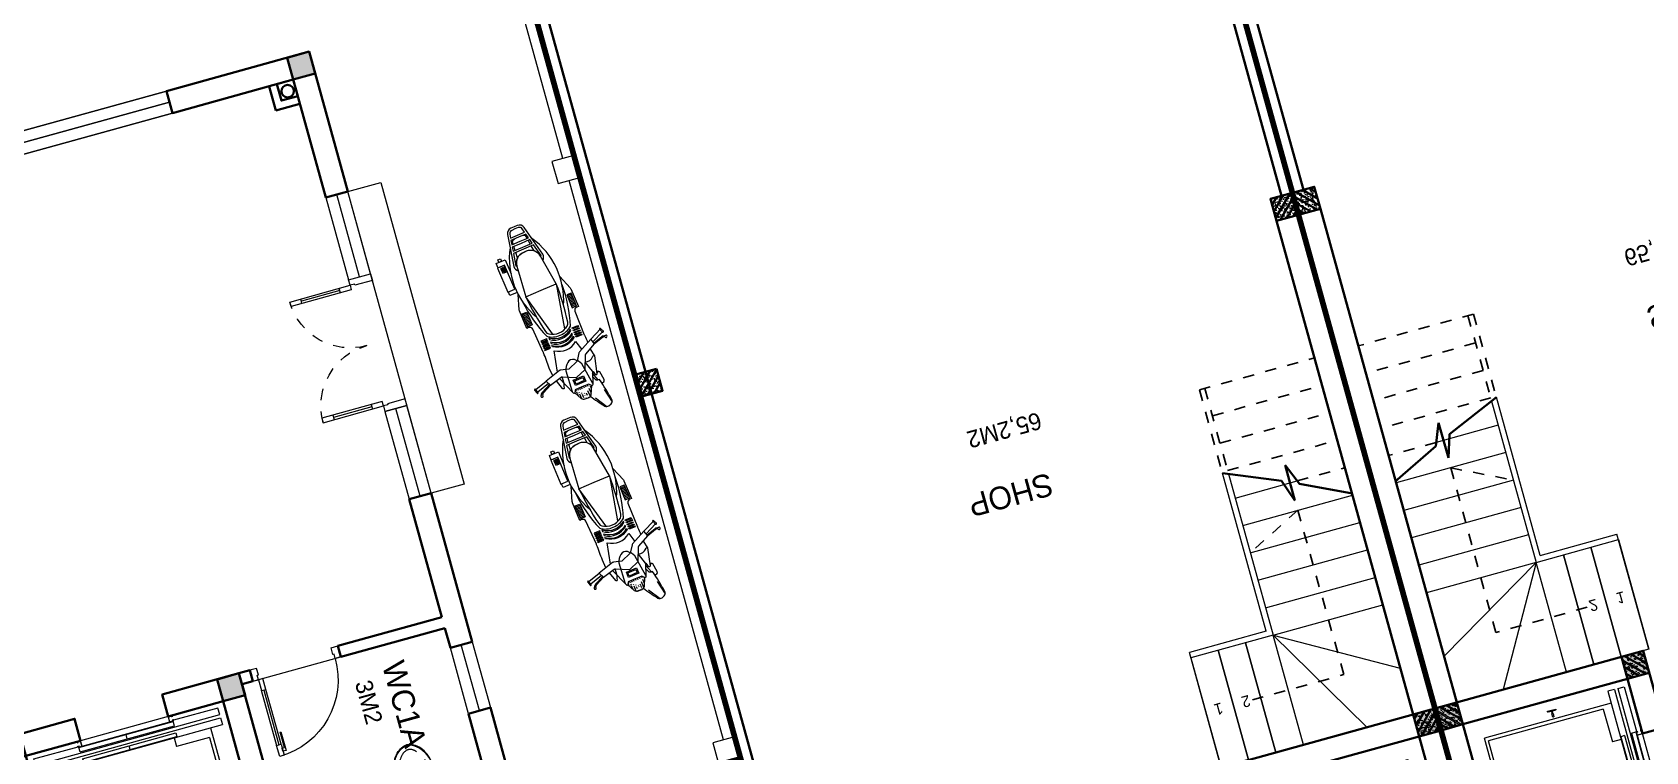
# Model space of a CAD drawing. Header units: metres. Extents: x 568336 to 569219, y 2065964 to 2066430.
# Drawn here: x 568443.81 to 568457.99, y 2066379.1 to 2066385.42 of the extents above; entities that cross this region are included whole.
import ezdxf

# ---------------------------------------------------------------- set-up
doc = ezdxf.new("R2010")
doc.units = ezdxf.units.M
for name, pattern in [('$AUDIT_BAD_LTYPE2', [0]), ('DASHDOT2', [0.5, 0.25, -0.125, 0, -0.125]), ('HIDDEN', [0.375, 0.25, -0.125]), ('xref-thap C (mb tang 32-2)$0$HIDDEN', [0.375, 0.25, -0.125])]:
    doc.linetypes.add(name, pattern=pattern)
doc.layers.get('0').update_dxf_attribs({"linetype": 'CONTINUOUS'})
for name, color, linetype, lineweight in [('-CONCRETE', 1, 'CONTINUOUS', 35), ('-DIM', 9, 'CONTINUOUS', 13), ('-DOOR', 137, 'CONTINUOUS', 9), ('-FURNITURE', 46, 'CONTINUOUS', 9), ('-HATCH', 8, 'CONTINUOUS', 5), ('-LINE1', 7, 'CONTINUOUS', 18), ('-LINE2', 252, 'CONTINUOUS', 9), ('-STEEL1', 1, 'CONTINUOUS', 35), ('-TEXT', 7, 'CONTINUOUS', 15), ('-WALL', 4, 'CONTINUOUS', 35), ('TEXT25', 2, 'CONTINUOUS', 13)]:
    doc.layers.add(name, color=color, linetype=linetype, lineweight=lineweight)
doc.layers.add('-RANH GIOI LO DAT', color=12, linetype='CONTINUOUS')
doc.layers.add('1-NETMANH', color=8, linetype='CONTINUOUS')
doc.styles.add('SVN_AVO_thuong', font='')
doc.styles.add('T1', font='', dxfattribs={"height": 200})
doc.styles.add('vnavanth', font='', dxfattribs={"width": 0.8})
doc.styles.get('SVN_AVO_thuong').set_extended_font_data('SVN-Avo')
doc.styles.get('T1').set_extended_font_data('VNgeometric Light')
doc.styles.get('vnavanth').set_extended_font_data('.VnAvantH')

# ---------------------------------------------------------------- blocks, each defined once
blk = doc.blocks.new('X-5M-DH-2-CORE$0$A$C75E80C28')
at = {"layer": '-LINE2', "linetype": 'Continuous', "ltscale": 2}
for p, q in [((-556.8000102631631, -112.4999999912397), (-560.0000102631166, -112.4999999912397)), ((-510.0000099998433, -21.5000000000291), (-510.0000099998579, -50.60000000000582)), ((-506.8000099998899, -21.5000000000291), (-510.0000099998433, -21.5000000000291)), ((-510.0000099998579, -108.5000000000291), (-510.0000099998433, -79.39999999999418)), ((-506.8000099998899, -21.5000000000291), (-506.8000099999044, -50.60000000000582)), ((-506.8000099999044, -108.5000000000291), (-506.8000099998899, -79.39999999999418)), ((-456.2000100000296, -56.79999999998836), (-500.6000099999364, -56.80000000001746)), ((-456.2000100000441, -60), (-500.600009999951, -60.0000000000291)), ((-456.2000100000296, -70), (-500.6000099999364, -70.0000000000291)), ((-456.2000100000296, -73.19999999995343), (-500.6000099999364, -73.19999999998254)), ((-453.2000100000441, -63), (-453.2000100000296, -67)), ((-450.0000099998579, -63), (-450.0000099998433, -67)), ((450.0000100000616, -63), (450.0000100000761, -67)), ((453.200010000015, -63), (453.2000100000296, -67)), ((456.2000100000296, -56.79999999998836), (500.6000100000529, -56.79999999998836)), ((456.200010000015, -60), (500.6000100000383, -60)), ((456.2000100000296, -70), (500.6000100000529, -70)), ((456.2000100000296, -73.19999999995343), (500.6000100000529, -73.19999999995343)), ((456.800009736864, -112.4999999912397), (460.0000097368174, -112.4999999912397)), ((506.8000100001227, -21.5), (510.0000100000761, -21.5)), ((506.8000100001227, -21.5), (506.8000100001082, -50.59999999997672)), ((506.8000100001227, -108.5), (506.8000100001227, -79.39999999996508)), ((510.0000100000761, -21.5), (510.0000100000616, -50.59999999997672)), ((510.0000100000761, -108.5), (510.0000100000761, -79.39999999996508)), ((-731.0000002632733, -148.9999999649008), (730.9999997367267, -148.9999999649299)), ((-731.0000002698944, -1304.999999934109), (-731.0000002632733, -148.9999999649008)), ((-700.0000002632733, -178.9999999649008), (699.9999997367267, -178.9999999649299)), ((-700.0000002699089, -1224.999999934109), (-700.0000002632733, -178.9999999649008)), ((699.9999997300911, -1224.999999934109), (699.9999997367267, -178.9999999649299)), ((730.9999997301056, -1304.999999934109), (730.9999997367267, -148.9999999649299)), ((-700.0000002699089, -1224.999999934109), (-400.0000002699089, -1224.999999934138)), ((-400.0000002698944, -1304.999999934138), (-400.0000002699089, -1224.999999934138)), ((699.9999997300911, -1224.999999934109), (399.9999997300911, -1224.999999934109)), ((399.9999997301056, -1304.999999934109), (399.9999997300911, -1224.999999934109)), ((839.9999997301056, -1304.999999934109), (-840.0000002698944, -1304.999999934109)), ((-840.0000002698944, -1364.999999934109), (-840.0000002698944, -1304.999999934109)), ((839.9999997301056, -1364.999999934109), (-840.0000002698944, -1364.999999934109)), ((839.9999997301056, -1394.999999934109), (-840.0000002698944, -1394.999999934109)), ((-840.0000002698944, -1394.999999934109), (-840.0000002698944, -1454.999999934109)), ((429.9999997300911, -1405.999999934138), (-430.0000002699089, -1405.999999934109)), ((-430.0000002699089, -1405.999999934109), (-430.0000002698944, -1445.999999934109)), ((424.9999997301056, -1308.999999934109), (-425.0000002698944, -1308.999999934109)), ((-425.0000002699089, -1342.999999934109), (-425.0000002698944, -1308.999999934109)), ((424.9999997300911, -1342.999999934109), (-425.0000002699089, -1342.999999934109)), ((-2.6989437174052e-07, -1308.999999934109), (-2.699089236557484e-07, -1342.999999934109)), ((-2.699089236557484e-07, -1405.999999934109), (-2.6989437174052e-07, -1445.999999934109)), ((424.9999997300911, -1342.999999934109), (424.9999997301056, -1308.999999934109)), ((429.9999997300911, -1405.999999934138), (429.9999997301056, -1445.999999934138)), ((839.9999997301056, -1364.999999934109), (839.9999997301056, -1304.999999934109)), ((839.9999997301056, -1394.999999934109), (839.9999997301056, -1454.999999934109)), ((-840.0000002698944, -1454.999999934109), (-435.0000002698944, -1454.999999934109)), ((-435.0000002698944, -1449.999999934109), (-435.0000002699089, -1459.999999934109)), ((-435.0000002698944, -1449.999999934109), (-400.0000002698944, -1449.999999934138)), ((-435.0000002699089, -1459.999999934109), (-425.0000002699089, -1459.999999934109)), ((-435.0000002698653, -1489.999999934109), (-435.0000002698653, -1499.999999934109)), ((-435.0000002698653, -1489.999999934109), (-425.0000002698653, -1489.999999934109)), ((-435.0000002698653, -1499.999999934109), (-400.0000002698653, -1499.999999934138)), ((-433.4000002698012, -1451.599999934086), (-433.4000002698012, -1458.399999934074)), ((-433.4000002698012, -1451.599999934086), (-401.6000002697547, -1451.599999934086)), ((-433.4000002698012, -1458.399999934074), (-425.0000002698944, -1458.399999934074)), ((-433.4000002697721, -1491.599999934086), (-433.4000002697721, -1498.399999934074)), ((-433.4000002697721, -1491.599999934086), (-425.0000002698653, -1491.599999934086)), ((-433.4000002697721, -1498.399999934074), (-401.6000002697256, -1498.399999934074)), ((429.9999997301056, -1445.999999934138), (-430.0000002698944, -1445.999999934109)), ((-425.0000002698944, -1458.399999934074), (-425.0000002699089, -1459.999999934109)), ((-425.0000002698653, -1489.999999934109), (-425.0000002698653, -1491.599999934086)), ((-401.6000002697547, -1451.599999934086), (-401.6000002697256, -1498.399999934074)), ((399.9999997301056, -1449.999999934109), (-400.0000002698944, -1449.999999934138)), ((-400.0000002698944, -1449.999999934138), (-400.0000002698653, -1499.999999934138)), ((399.9999997301056, -1449.999999934109), (399.9999997301347, -1499.999999934109)), ((434.9999997301056, -1449.999999934109), (399.9999997301056, -1449.999999934109)), ((434.9999997301347, -1499.999999934109), (399.9999997301347, -1499.999999934109)), ((401.5999997301988, -1451.599999934086), (401.5999997302279, -1498.399999934074)), ((433.3999997302453, -1451.599999934086), (401.5999997301988, -1451.599999934086)), ((433.3999997302744, -1498.399999934074), (401.5999997302279, -1498.399999934074)), ((433.3999997302453, -1458.399999934074), (424.9999997301056, -1458.399999934074)), ((424.9999997301056, -1458.399999934074), (424.9999997301056, -1459.999999934109)), ((434.9999997301056, -1459.999999934109), (424.9999997301056, -1459.999999934109)), ((424.9999997301347, -1489.999999934109), (424.9999997301347, -1491.599999934086)), ((434.9999997301347, -1489.999999934109), (424.9999997301347, -1489.999999934109)), ((433.3999997302744, -1491.599999934086), (424.9999997301347, -1491.599999934086)), ((433.3999997302453, -1451.599999934086), (433.3999997302453, -1458.399999934074)), ((433.3999997302744, -1491.599999934086), (433.3999997302744, -1498.399999934074)), ((434.9999997301056, -1449.999999934109), (434.9999997301056, -1459.999999934109)), ((839.9999997301056, -1454.999999934109), (434.9999997301056, -1454.999999934109)), ((434.9999997301347, -1489.999999934109), (434.9999997301347, -1499.999999934109))]:
    blk.add_line(p, q, dxfattribs=at)
for points in [[(-450.0000000000146, 0), (-450, -130), (450, -130), (449.9999999999854, 0)], [(-200, -29), (200.0000000001164, -29), (200.0000000001164, -101), (-200, -101)], [(-36.0000002632587, -583.9999999649008), (35.9999997367413, -583.9999999649008), (35.99999973675585, -983.9999999649008), (-36.00000026324415, -983.9999999649008)]]:
    blk.add_lwpolyline(points, close=True, dxfattribs=at)
for points in [[(-780.0000002632587, -788.9999999649008), (-751.0000002632587, -788.9999999649299, 0.414213562373095), (-750.0000002632733, -787.9999999649008), (-750.0000002632587, -783.9999999649008), (-750.0000002632587, -779.9999999649008, 0.414213562373095), (-751.0000002632733, -778.9999999649299), (-780.0000002632733, -778.9999999649881, -0.2569775838576673), (-784.1207396915852, -781.9399999648449), (-797.9000002631656, -781.939999964874, -0.414213562373095), (-800.9000002631656, -778.939999964874), (-804.0000002632587, -749.4999999649008, 0.414213562373095), (-807.0000002632587, -746.4999999649008), (-812.0000002632587, -746.4999999649008), (-812.0000002632587, -783.9999999649008), (-812.0000002632587, -821.4999999649008), (-807.0000002632587, -821.4999999649008, 0.414213562373095), (-804.0000002632587, -818.4999999649008), (-800.9000002631656, -789.0599999648693, -0.414213562373095), (-797.9000002631656, -786.0599999648693), (-784.1207396915852, -786.0599999648402, -0.2569775838576673), (-780.0000002632587, -788.9999999647553)], [(779.9999997367413, -788.9999999649299), (750.9999997367413, -788.9999999649008, -0.414213562373095), (749.9999997367267, -787.9999999649299), (749.9999997367413, -783.9999999649299), (749.9999997367413, -779.9999999649299, -0.414213562373095), (750.9999997367267, -778.9999999649008), (779.9999997368432, -778.9999999650172, 0.2569775838576673), (784.1207391653006, -781.939999964874), (797.899999736881, -781.9399999648449, 0.414213562373095), (800.899999736881, -778.9399999648449), (803.9999997367413, -749.4999999649008, -0.414213562373095), (806.9999997367413, -746.4999999649008), (811.9999997367413, -746.4999999649008), (811.9999997367413, -783.9999999649008), (811.9999997367413, -821.4999999649008), (806.9999997367413, -821.4999999649008, -0.414213562373095), (803.9999997367413, -818.4999999649008), (800.899999736881, -789.0599999648402, 0.414213562373095), (797.899999736881, -786.0599999648402), (784.1207391653006, -786.0599999648693, 0.2569775838576672), (779.9999997368577, -788.9999999647844)]]:
    blk.add_lwpolyline(points, format="xyb", dxfattribs=at)
for centre, radius, start, end in [((-500.600009999951, -50.60000000000582), 9.400000000001475, 180, 270), ((-500.6000099999364, -79.39999999999418), 9.399999999997844, 90, 180), ((-500.600009999951, -50.60000000000582), 6.200000000004374, 180, 270), ((-500.6000099999364, -79.39999999999418), 6.19999999999734, 90, 180), ((-456.2000100000441, -63), 6.19999999999713, 0, 90), ((-456.2000100000441, -63), 3.000000000000045, 0, 90), ((-456.2000100000296, -67), 6.20000000000076, 270, 0), ((-456.2000100000296, -67), 2.999999999999834, 270, 0), ((456.200010000015, -63), 6.19999999999713, 90, 180), ((456.2000100000296, -67), 6.20000000000076, 180, 270), ((456.200010000015, -63), 3.000000000000045, 90, 180), ((456.2000100000296, -67), 2.999999999999834, 180, 270), ((500.6000100000383, -50.59999999997672), 6.200000000004374, 270, 0), ((500.6000100000383, -50.59999999997672), 9.400000000001475, 270, 0), ((500.6000100000529, -79.39999999996508), 9.399999999997844, 0, 90), ((500.6000100000529, -79.39999999996508), 6.19999999999734, 0, 90)]:
    blk.add_arc(centre, radius, start, end, dxfattribs=at)
blk = doc.blocks.new('A$C5C575821')
at = {"layer": '-CONCRETE'}
h = blk.add_hatch(color=256, dxfattribs=at)
h.dxf.hatch_style = 1
h.paths.add_polyline_path([(-0.00237559899687767, 200.0000000000146), (-0.00237559899687767, 1.455191522836685e-11), (199.9976244010031, 1.455191522836685e-11), (199.9976244010031, 200.0000000000146)])
blk.add_lwpolyline([(-0.00237559899687767, 1.455191522836685e-11), (199.9976244010031, 1.455191522836685e-11), (199.9976244010031, 200.0000000000146), (-0.00237559899687767, 200.0000000000146)], close=True, dxfattribs=at)
blk = doc.blocks.new('A$C3F71457E')
at = {"layer": '-CONCRETE'}
blk.add_lwpolyline([(-8.760252967476845e-09, -100.0000002632005), (0, 400), (-1500, 400.0000000000582), (-1500.00000001755, -1399.999999999942), (-1.754960976541042e-08, -1400), (-7.895869202911854e-08, -900.0000002632005), (199.9999999912397, -900.0000002982852), (199.9999999824504, -1600), (-1700.00000001755, -1600), (-1700, 600), (200, 600), (199.9999999912397, -100.0000002982852), (6.140908226370811e-08, -100.0000002632005)], dxfattribs=at)
at = {"layer": '-LINE1'}
blk.add_line((-7.895869202911854e-08, -900.0000002632005), (-8.760252967476845e-09, -100.0000002632005), dxfattribs=at)
at = {"layer": '-WALL'}
for p in [(-1699.997624401003, 399.9999999999854), (0.00237559899687767, 399.9999999999854), (-1699.997624401081, -1599.999999999959), (0.002375601565972829, -1600.000000021305)]:
    blk.add_blockref('A$C5C575821', p, dxfattribs=at)
at = {"color": 2, "rotation": 90}
blk.add_blockref('X-5M-DH-2-CORE$0$A$C75E80C28', (-1500.00000000876, -499.9999999999418), dxfattribs=at)
blk = doc.blocks.new('A$C18091ED7')
for p, q in [((9.957147995010018e-09, -42.13376978135784), (0, -3.786117304116488e-07)), ((146.1412317672475, -26.59467297248193), (179.181621938591, -26.59467296488583)), ((146.1412317672475, -26.59467297248193), (146.1412317680188, -30.17859706786112)), ((146.1412317680188, -30.17859706786112), (165.7503655985456, -30.17859706340823)), ((153.0594147269658, -36.79204952501459), (146.1412317680188, -30.17859706786112)), ((152.3191092506386, -2.717133611440659e-07), (152.3191092568413, -26.59467297093943)), ((152.3191092506386, -2.717133611440659e-07), (179.1816219322718, -2.654269337654114e-07)), ((153.0594147269658, -36.79204952501459), (165.7503656001572, -36.79204952192958)), ((153.0594147275151, -39.73033438943094), (153.0594147269658, -36.79204952501459)), ((153.0594147275151, -39.73033438943094), (178.4413164740145, -39.73033438349376)), ((153.0594147275151, -39.73033438943094), (178.4413164740145, -39.73033438349376)), ((153.0594147275151, -39.73033438943094), (153.0594147281554, -42.13376974494895)), ((185.3594994290725, -30.17859705851879), (165.7503655985456, -30.17859706340823)), ((178.4413164733487, -36.79204951884458), (165.7503656001572, -36.79204952192958)), ((185.3594994290725, -30.17859705851879), (178.4413164733487, -36.79204951884458)), ((178.4413164733487, -36.79204951884458), (178.4413164740145, -39.73033438349376)), ((178.4413164740145, -39.73033438349376), (178.4413164746547, -42.1337697392446)), ((179.1816219322718, -2.654269337654114e-07), (179.181621938591, -26.59467296488583)), ((179.181621938591, -26.59467296488583), (185.3594994283012, -26.59467296337243)), ((185.3594994283012, -26.59467296337243), (185.3594994290725, -30.17859705851879)), ((-83.25994817525861, -267.3592828898691), (-83.259948167517, -299.9634285944048)), ((-83.25994817257379, -278.4883151478134), (-83.25994817046012, -287.6388527823146)), ((-62.88950393904452, -265.3807882612164), (-81.28145355204106, -265.3807882657275)), ((-60.91100931491019, -267.3592828844266), (-60.91100930728498, -299.9634285889624)), ((60.9110093945892, -267.3592828557594), (60.9110094022144, -299.9634285600623)), ((62.88950401780676, -265.3807882316178), (81.2814536308033, -265.3807882273395)), ((83.25994825493763, -267.3592828505498), (83.25994826256283, -299.9634285550856)), ((83.25994825750604, -278.488315108727), (83.2599482596197, -287.6388527429954)), ((165.3959958605519, -261.9873972070927), (165.3959958671003, -289.7349902229907)), ((167.8691141396885, -259.5142789271486), (228.0810223811895, -259.5142789128586)), ((230.5541406641933, -274.3229751045001), (230.5541406613593, -261.9873971916386)), ((-60.91100930959874, -290.0299398849311), (-83.25994816994717, -290.0299398901407)), ((60.91100939990065, -290.029939856031), (83.25994826024908, -290.0299398510542)), ((167.8691141472664, -292.2081085020036), (206.7175896017579, -292.2081084926904))]:
    blk.add_line(p, q)
for points in [[(230.0000000517721, -218.5046414944518, -0.1374073801801567), (225.4781190853137, -234.6482587013161), (221.7949787454636, -240.7070387715066, -0.2360805181595358), (198.2560902649639, -255.4947853636986, -0.0519608230665726), (-198.2560901437319, -255.4947854572965, -0.236080518165078), (-221.7949786317113, -240.7070388760185), (-225.4781189743626, -234.6482588077488, -0.1374073801809237), (-229.9999999484608, -218.5046416030382), (-229.9999999831671, -71.98694829508895, -0.1989123673786679), (-226.3782021181105, -63.2431547633314), (-208.8906150607545, -45.75556769772083, -0.1989123673792025), (-200.1468215308087, -42.13376982865157), (9.971699910238385e-09, -42.13376978135784), (200.1468215506357, -42.13376973403501, -0.1989123673792025), (208.8906150822841, -45.75556759897154), (226.3782021480001, -63.24315465634572, -0.1989123673791691), (230.0000000170658, -71.98694818626973)], [(144.14367173758, -618.9627606730501, -0.2124047892419209), (26.30999211127346, -734.491494372196, -0.0276853236339062), (-0.5628229983012716, -738.609219571983, -0.0222792448073508), (-26.30999181118386, -734.4914943844487, -0.2124047892421136), (-144.1436714920528, -618.9627607410075, -0.1427957259999892), (-167.2376623962118, -428.0139674870588, -0.0930051380368448), (-127.9331820271946, -309.1271633332653, -0.2564387014614383), (-111.240849547703, -299.9634286007786), (4.746470949612558e-08, -299.9634285748762), (111.2408496426324, -299.9634285482753, -0.2564387014619951), (127.933182126606, -309.1271632729331, -0.0930051380368741), (167.2376625517572, -428.0139674081001, -0.1427957260000456)]]:
    blk.add_lwpolyline(points, format="xyb", close=True)
at = {"linetype": 'xref-thap C (mb tang 32-2)$0$HIDDEN', "ltscale": 100}
blk.add_lwpolyline([(61.00044987679576, -669.0176259216969, -0.1990312026443698), (1.417429302819073e-07, -698.769823720475, -0.1990312026443799), (-61.00044960746891, -669.0176259504806, -0.2189240232571595), (-131.9321382956405, -478.313622940972, -0.1537914605682739), (-112.4681372026971, -403.989815428853, -0.2367011859554165), (5.876427167095244e-08, -347.5870280214876, -0.2367011859554843), (112.4681373467611, -403.9898153757968, -0.1537914605681893), (131.9321384748619, -478.313622878748, -0.2189240232571754)], format="xyb", close=True, dxfattribs=at)
blk.add_circle((165.7503656100234, -78.39166221523192), 13.90362011701458)
for centre, radius, start, end in [((-81.28145355158267, -267.3592828894034), 1.978494623656905, 90.00000001354867, 180.0000000133402), ((-62.88950393858613, -267.3592828848923), 1.978494623656905, 1.334021322268115e-08, 90.00000001354867), ((62.88950401826514, -267.3592828552937), 1.978494623656905, 90.00000001354867, 180.0000000133402), ((81.28145363126168, -267.3592828510155), 1.978494623656905, 1.334021322268115e-08, 90.00000001354867), ((167.8691141402633, -261.9873972065106), 2.473118279571131, 90.00000001354867, 180.0000000133402), ((168.3527972659103, -224.7572911087773), 80.08895368617857, 306.4658507565522, 320.3122930343796), ((228.0810223845983, -274.3229751050822), 2.473118279571131, 320.3122930343796, 1.334021322268115e-08), ((167.8691141466952, -289.7349902224087), 2.473118279571131, 180.0000000133402, 270.0000000135486), ((206.717589598069, -276.6690117186226), 15.53909677420133, 270.0000000135486, 306.4658507565522)]:
    blk.add_arc(centre, radius, start, end)
for points, knots in [([(-155.6468228230951, -259.4535552573798), (-156.6353001506941, -267.2522313103836), (-164.2940232875517, -328.394745314552), (-169.1545302536251, -385.0939582949213), (-183.68571763406, -527.7705276800843), (-135.602968026873, -679.1126648240606), (-50.29344375100118, -735.2493608418445), (-19.70048385594782, -741.0901266933652), (1.531116140540689e-07, -743.6724421556864)], [130.6139379315478, 130.6139379315478, 130.6139379315478, 130.6139379315478, 152.8521090939923, 311.1293507817257, 417.703951170228, 561.3833927516608, 697.6926317810714, 710.812262267882, 710.812262267882, 710.812262267882, 710.812262267882]), ([(155.6468228994709, -259.4535551877343), (156.6353002305841, -267.2522312389628), (164.2940233960289, -328.3947452375724), (169.1545303888706, -385.0939582149149), (183.6857178367027, -527.7705275934422), (135.6029683008201, -679.1126647599449), (50.29344405157826, -735.2493608178338), (19.70048415924612, -741.0901266841101), (1.530679583083838e-07, -743.6724421554536)], [130.613937934949, 130.613937934949, 130.613937934949, 130.613937934949, 152.8521090939923, 311.1293507817257, 417.703951170228, 561.3833927516608, 697.6926317810714, 710.812262267882, 710.812262267882, 710.812262267882, 710.812262267882])]:
    blk.add_open_spline(points, degree=3, knots=knots)
blk = doc.blocks.new('*U18')
at = {"linetype": '$AUDIT_BAD_LTYPE2'}
for p, q in [((70, 100), (69.99999999999999, 599.9999999999982)), ((89.99999999999999, 599.9999999999982), (90, 100))]:
    blk.add_line(p, q, dxfattribs=at)
for points in [[(49.99999999999999, 599.9999999999982), (89.99999999999999, 599.9999999999982), (89.99999999999999, 699.9999999999982), (49.99999999999999, 699.9999999999982), (49.99999999999999, 599.9999999999982)], [(49.99999999999999, 602.9059272893337), (50, 100)], [(50, 100), (90, 100), (90, 0), (50, 0), (50, 100)]]:
    blk.add_lwpolyline(points)
for points in [[(118.2698876160139, 494.5156181119073), (118.2698876160139, 664.1349438079906), (89.99999999999999, 664.1349438079906), (89.99999999999999, 635.8650561920058), (112.6159100928053, 635.8650561920058), (112.6159100928053, 494.5156181119073)], [(0, 0), (50, 0), (50, -40), (60, -40), (60, -100.0001724930698), (0, -100.0001724930698)], [(799.9999999999982, 7.105427357601134e-15), (749.9999999999982, 7.105427357601134e-15), (749.9999999999982, -40), (739.9999999999982, -40), (739.9999999999982, -100.0001724930698), (799.9999999999982, -100.0001724930698)]]:
    blk.add_lwpolyline(points, close=True)
at = {"linetype": '$AUDIT_BAD_LTYPE2', "ltscale": 0.3}
blk.add_arc((50, 0), 699.9999999999982, 0, 90, dxfattribs=at)
blk = doc.blocks.new('*U45')
for p, q in [((-1110.000000000007, 450.0000000000036), (-1150.000000000007, 450.0000000000036)), ((-1130.000000000007, 100), (-1130.000000000007, 450.0000000000036)), ((-89.99999999999997, 450.0000000000036), (-49.99999999999996, 450.0000000000036)), ((-70, 100), (-69.99999999999997, 450.0000000000036)), ((-1110.000000000007, 100), (-1150.000000000007, 100)), ((-90, 100), (-50, 100))]:
    blk.add_line(p, q)
for points in [[(-1150.000000000007, 0), (-1110.000000000007, 0), (-1110.000000000007, 550.0000000000036), (-1150.000000000007, 550.0000000000036)], [(-50, 0), (-90, 0), (-89.99999999999997, 550.0000000000036), (-49.99999999999996, 550.0000000000036)], [(-1200.000000000007, -200.0526511982753), (-1140.000000000007, -200.0526511982753), (-1140.000000000007, -40), (-1150.000000000007, -40), (-1150.000000000007, 0), (-1200.000000000007, 0)], [(0, -200.0526511982753), (-60, -200.0526511982753), (-60, -40), (-50, -40), (-50, 0), (0, 0)]]:
    blk.add_lwpolyline(points, close=True)
at = {"linetype": 'HIDDEN', "ltscale": 0.1}
for centre, radius, start, end in [((-1150.000000000894, -9.604186855958593e-10), 550.0000000010929, 7.0167092985349e-15, 89.99996073224847), ((-49.99999999985441, -2.328580127074637e-10), 550.0000000003703, 90.00003926775153, 180)]:
    blk.add_arc(centre, radius, start, end, dxfattribs=at)
blk = doc.blocks.new('A$C49AC32B8')
h = blk.add_hatch()
h.set_pattern_fill('ANSI31', color=256, scale=100, angle=404.9999999999999, style=0)
h.set_pattern_definition([(90, (1628.178583184657, -139081.3939594029), (-12.5, 1.419760918143566e-15), [])])
h.paths.add_polyline_path([(-545.4389741411724, -149.292006695312), (-545.4389741411724, -106.7108410141846), (-667.4265335844539, -106.7108410141846), (-667.4265335844539, -149.292006695312)])
h.paths.add_polyline_path([(-545.4389741411724, 276.2662267598025), (-545.4389741411724, 318.84739244093), (-667.4265335844539, 318.84739244093), (-667.4265335844539, 276.2662267598025)])
h = blk.add_hatch()
h.set_pattern_fill('ANSI31', color=256, scale=150, angle=315, style=0)
h.set_pattern_definition([(2.19715477805175e-15, (1485.970044401409, -142180.9177466815), (1.685552167365288e-15, 18.75), [])])
edge = h.paths.add_edge_path()
edge.add_arc((142.4224115581892, 0.6785372878184717), 10, 291.0633923268034, 432.0495413373955)
edge.add_arc((142.4224115582474, 168.8768484580614), 10, 287.9504586626045, 428.9366076731966)
edge.add_arc((203.6383034269384, 62.78106710705833), 30.00000000000001, 298.7341714601648, 336.6847551905135)
edge.add_arc((203.6383034269384, 106.7743186388507), 30.00000000000001, 383.3152448094864, 421.2658285398352)
edge.add_line((152.140649993642, 3.03562059394244), (218.0606998045405, 36.47527909896962))
edge.add_line((152.1406499937002, 166.5197651519375), (218.0606998045405, 133.0801066469685))
edge.add_line((145.5043569476984, 10.19177083989416), (128.8174500554742, 17.6987576528154))
edge.add_line((128.8174500554742, 17.6987576528154), (128.8174500554742, 82.08632680154915))
edge.add_line((128.8174500554742, 146.4738959502829), (128.8174500554742, 82.08632680154915))
edge.add_line((145.5043569477566, 159.3636149059857), (128.8174500554742, 146.4738959502829))
edge.add_arc((152.5525625419978, 84.79817839308453), 85.62828520288406, 336.6847551905135, 359.9862926856208)
edge.add_arc((152.5525625419978, 84.75720735282448), 85.62828520288406, 360.0137073143792, 383.3152448094864)
for points in [[(-244.159068062756, 438.0154885223419, 0.9999999999999999), (-248.2430734565423, 447.1435167838754), (-248.2430734565423, 447.1435167838172), (-280.1911723719968, 432.8494979058269), (-280.191172372055, 432.8494979057687, 0.9999999999999999), (-276.1071669782104, 423.7214696442352)], [(-9.5493933444086, -301.3492301631959), (-41.6831618892902, -188.5098808552029), (6.508197082061088, -167.3083462980467), (6.50819708200288, -167.3083462980467), (-21.32710195719847, -52.13001471579264), (-21.32710195714026, -52.13001471590906, -0.2138118228335009), (-21.1106249995355, -43.95429530206093), (-21.1106249994773, -43.95429530194451), (32.24943819522741, 67.1463459651095), (32.24943819522741, 67.14634596525502, 0.2018820073483003), (32.63213920601993, 74.89595198751704), (32.63213920601993, 74.89595198757524), (0.3335099903924856, 163.635706436773), (0.3335099904506933, 163.6357064366857, 0.2018820073578288), (-4.941006723529426, 169.3262535986833), (-4.941006723471219, 169.3262535986541), (-117.2313022529415, 220.1350949946027), (-117.2313022528833, 220.1350949945445, -0.2138118228338068), (-122.6523843629111, 226.2589107138156), (-122.6523843629693, 226.2589107138447), (-175.3645126568445, 332.3828169244916), (-175.3645126568445, 332.3828169244916), (-225.9093191228749, 317.6473262168984), (-277.909165306628, 433.8704992542444)], [(-184.9648569262645, 329.5839975469389), (-210.7405260885425, 417.99816950694), (-210.7405260886007, 417.998169507202, -0.1192456420777983), (-211.3935427420947, 432.0919050858174), (-211.3935427420365, 432.0919050861376), (-207.3890161612944, 452.7946925294927)], [(-199.4700898697774, 441.0775953799712, 2.50980799952919), (-207.4947705015366, 452.2479588310925)], [(-199.4700898698356, 441.0775953800003), (-201.1160760876664, 432.5680994097311), (-201.1160760876664, 432.5680994094109, 0.1192456420777983), (-200.4630594342307, 418.4743638307955), (-200.4630594341725, 418.4743638305335), (-175.3645126568445, 332.3828169245207)], [(-593.7887365464412, 213.8443021384992, 0.2596598202058564), (-1245.081638271717, 188.6918557643476, 0.2596598202058564)], [(-839.1161323166743, 283.8315398601808), (-712.0490552992269, 328.9422595075557), (-712.0490552989941, 328.942259507643, -0.0854912519851607), (-702.0123332152434, 330.6709983080909), (-535.1100028215733, 330.6709983080909), (-535.1100028215733, 315.4303194140484), (-535.1100028215733, 315.4303194140484, 0.3895943333915547), (-507.6503770142735, 285.5380712724109), (-507.6503770143318, 285.5380712724109), (-284.794791265711, 280.8480463859269), (-284.7947912656527, 280.8480463859269, 0.03866847091787411), (-280.1616323773342, 280.8133793471025), (-280.1616323779745, 280.813379346986, 0.005074925713458879), (-209.8619974894391, 282.9773453654016)], [(-225.9093191228749, 317.6473262168984), (-162.9714295322483, 181.6710258228813), (-162.9714295321901, 181.6710258228231, 0.2138118228338068), (-157.5503474221041, 175.5472101035521), (-157.5503474222205, 175.5472101035812), (-95.35288718822994, 131.7055302272311), (-61.19221527737682, 37.84985551873615), (-80.65734545330633, -35.71457651995661), (-80.65734545336454, -35.71457652010213, 0.2138118228335009), (-80.8738224109693, -43.89029593395026), (-80.8738224110275, -43.89029593380474), (-41.6831618892902, -188.5098808552029)], [(-149.0084485098778, 279.3208638191682), (-78.08440959695145, 290.7099822685814), (73.50306051949156, 248.6645865442515, -1.090750680407592), (73.50306051949156, 233.6645865442515, 0.1743998105966915), (37.90123791768565, 219.8475148995749), (146.0164180370339, 178.2086820094373), (146.0164180370339, 178.2086820094373, -0.7066395085949505), (145.5043569477566, 159.3636149060148)], [(-64.00588333574706, 196.0517861466033, 0.3300081448799674), (-78.08440959636937, 272.1447489533275), (-78.08440959695145, 272.1447489538805, -0.7520152032123842), (-78.08440959695145, 290.7099822686105)], [(159.8681022348756, 254.8789591541681, 0.6717681288467189), (145.1963268186955, 286.0945252760248), (145.1963268186955, 286.0945252760539), (69.65256078893435, 278.6991427001885), (69.65256078910897, 278.6991427002176, 0.7345421810748096), (70.7772663308715, 249.8378046483958)], [(-1029.577840318467, 202.1950865371145, 0.2183083330708893), (-1078.936857682973, 224.1723392448439), (-1078.936857682973, 224.1723392448439), (-1359.84450721895, 164.1840616499067), (-1359.844507219183, 164.1840616498775, 0.3538507973820654), (-1399.402375822741, 115.2865986083161), (-1399.402375822741, 84.7776928729545), (-1399.402375822741, 54.26878713759288, 0.3538507973820654), (-1359.844507219183, 5.371324096031458), (-1359.844507218892, 5.37132409597325), (-1078.936857682973, -54.61695349893489), (-1078.936857682973, -54.61695349893489, 0.2183083330708886), (-1029.577840318467, -32.63970079120554)], [(-1280.337645180087, 160.711920374375, 0.1128449918186311), (-1300.029146350076, 120.7273152418893)], [(-1074.585206339281, 204.6506825882061), (-1072.863570921909, 196.9273672645613), (-1072.863570921618, 196.9273672645613, 0.3791726374951046), (-1160.783054605388, 97.65974351174009)], [(-402.7283814856492, 141.0837093855771, 0.3656845949585406), (-444.3441294179938, 190.3757403567834, 0.03571140310171705), (-794.4215751944284, 230.8127666064356), (-1072.863570921909, 196.9273672645322)], [(-765.275329157681, -103.7192062937429, 0.08051368885980273), (-402.7283814896073, -28.09464289808602), (-402.7283814852417, -28.09464289593234, 0.2011014502545712), (-366.2084507265536, 84.77769287321644), (-366.2084507265536, 84.77769287269257, 0.2011014502545712), (-402.7283814852417, 197.6500286418413), (-402.7283814896073, 197.650028643995, 0.08051368885980273), (-765.275329157681, 273.2745920396519)], [(-414.5235872621124, -3.783458088862972, 0.3158788919891962), (-414.5235872621124, 173.3388438348302)], [(-74.82972412576783, -66.19395128435644), (-259.4347668316041, -17.68836589147759), (-259.4347668309638, -17.68836589069178, 0.3366814697980669), (-259.4347668309638, 187.2437516366008), (-259.4347668316041, 187.2437516373575), (-175.7307194271416, 209.2372668718563)], [(136.7749210996262, 181.7678967857901), (-58.42561328233569, 160.4536910950665), (-58.42561328152078, 160.4536910954157, 0.1148743773105328), (-118.0558324951271, 115.6357831898604), (-118.0558324946032, 115.6357831904716, 0.3636282567077921), (-118.0558324946032, 51.40330409635135), (-118.0558324950689, 51.40330409687522, 0.1174189023891587), (-56.91118434796226, 5.925817995313992)], [(231.595225021505, 117.688358789379, 0.02427356090685839), (362.0954215740494, 200.5508618512067), (362.0954215572856, 200.5508618393324, 0.338505915077381), (372.9953940612904, 235.327339032443), (372.9953940612904, 235.3273390324139), (372.9953940612904, 235.327339032443), (364.1901978115493, 259.519416902458), (364.1901978116657, 259.5194169021961, 0.3385059150852406), (333.4864457959484, 279.1533767361361), (333.4864457957156, 279.153376736107, 0.03261255327653435), (128.1956704928598, 248.322794345946), (128.1956704932672, 248.3227943460333), (126.992315634765, 238.3752921921368), (52.51120247578365, 214.2207206594576)], [(152.140649993642, 3.03562059394244), (218.0606998045405, 36.47527909896962), (218.0606998043659, 36.47527909888231, 0.1671209598217696), (231.1885365830094, 50.90737126102249), (231.1885366118804, 50.90737124923544, 0.1020239280746679), (238.1808452944097, 84.77769287347837), (238.1808452944097, 84.77769287240153, 0.1020239280746679), (231.1885366118804, 118.6480144966736), (231.1885365830094, 118.6480144848574, 0.1671209598217697), (218.0606998043659, 133.0801066470267), (218.0606998045405, 133.0801066469685), (152.1406499937002, 166.5197651519375)], [(-1300.029146350076, 48.8280705039906, 0.1128449918186311), (-1280.337645180087, 8.843465371533966)], [(-1072.863570921618, -27.37198151865232, -0.3791726374951045), (-1160.783054605388, 71.89564223416892, 0.3791726374951045), (-1072.863570921618, -27.37198151865232), (-1072.863570921909, -27.37198151865232), (-1074.585206339281, -35.0952968422971)], [(-1072.863570921909, -27.37198151862322), (-794.4215751944284, -61.25738086052661), (-794.4215751947195, -61.25738086055571, 0.03571140310171787), (-444.3441294179938, -20.82035461087435), (-444.3441294187505, -20.82035461101987, 0.3656845949585406), (-402.7283814856492, 28.47167636033191)], [(-16.69012869455037, -71.31712110301669), (146.0164180369757, -8.653296263557422), (146.0164180369757, -8.653296263557422, 0.7066395085950298), (145.5043569477566, 10.19177083986506)], [(-1245.081638271658, -19.13647001846766, 0.2596598202058599), (-593.7887365464412, -44.28891639259018)], [(-61.17117457676795, -116.5961068007928), (-135.9304356086359, -117.2406186906919), (-135.9304356063658, -117.2406186908374, 0.01041692167366446), (-280.1616323779745, -111.2579936011061), (-280.1616323773342, -111.2579936011934, 0.03866847091787422), (-284.7947912656527, -111.2926606400179), (-284.794791265711, -111.2926606400179), (-507.6503770143318, -115.9826855265019), (-507.6503770142735, -115.9826855265019, 0.3895943333915547), (-535.1100028215733, -145.8749336681394), (-535.1100028215733, -145.8749336681394), (-535.1100028215733, -161.1156125621819), (-702.0123332152434, -161.1156125621819, -0.0854912519851608), (-712.0490552989941, -159.386873761734), (-712.0490552992269, -159.3868737616467), (-839.1161323166743, -114.2761541142718)], [(37.90123791774386, -50.29212915366588, 0.1743998105964548), (73.50306051949156, -64.1092007983425), (73.50306051949156, -64.1092007983425, -1.090750680407592), (73.50306051949156, -79.1092007983425), (73.50306051949156, -79.1092007983425), (-9.259304346662248, -102.0647681629234)], [(-2.645139715255937, -171.3353086117022), (34.44108641191269, -255.6327745035414), (34.44108641173807, -255.632774503134, 0.1192456420859139), (43.00012523776968, -266.8489533404827), (43.00012523776968, -266.8489533405409), (59.37526582679129, -280.1341485498015)], [(6.508197082061088, -167.3083462980467), (42.62017444285448, -249.3913322945773), (42.62017444267985, -249.3913322941698, 0.1192456420859139), (51.17921326865326, -260.6075111315185), (51.17921326871146, -260.6075111315768), (57.90991043866961, -266.0681436868217)], [(58.94281965497066, -279.7833038178687, 2.509807999542432), (57.90991043866961, -266.0681436867926)], [(-11.95379919224069, -302.0339436207323, 0.9999999999999999), (-9.21494536238606, -311.6515670121189), (-9.21494536238606, -311.6515670121189), (24.44673650743789, -302.0655786075986), (24.4467365074961, -302.0655786075986, 0.9999999999999999), (21.70788267764146, -292.447955216212)]]:
    blk.add_lwpolyline(points, format="xyb")
for points in [[(-276.1071669782687, 423.7214696442643), (-244.159068062756, 438.0154885222837)], [(-196.8357528106717, 326.1232369223544), (-246.441075128183, 436.9944871738953)], [(-1261.95474663921, 150.8000162802455), (-1289.092979644978, 148.0599104591929)], [(-1205.695137299335, 156.4804628667298), (-1241.95474663921, 152.8193856477556)], [(-1074.760005124524, 204.6133540281844), (-1185.695137299335, 180.922979220235), (-1185.695137299335, 84.7776928729545), (-1185.695137299335, -11.36759347432599), (-1074.760005124524, -35.0579682822754)], [(-1136.037692900194, 163.51366833875), (-1185.695137299335, 158.499832234269)], [(-402.7283814856492, 28.47167636033191), (-794.4215751944284, -61.25738086052661), (-794.4215751944284, -61.25738086052661), (-794.4215751944284, 84.7776928729545), (-794.4215751944284, 230.8127666064356), (-794.4215751944284, 230.8127666064356), (-402.7283814856492, 141.0837093855771)], [(37.90123791768565, 219.8475148995458), (-61.08615448823548, 194.7306742966284)], [(81.54344864320592, 203.0394152659392), (117.9918543671083, 217.4488701617338), (126.992315634765, 238.3752921921368)], [(145.5043569477566, 159.3636149059857), (128.8174500554742, 146.4738959502829), (128.8174500554742, 82.08632680154915), (128.8174500554742, 17.6987576528154), (145.5043569476984, 10.19177083989416)], [(227.0600909732457, 252.5364712025439), (352.1614275738539, 274.5330976555524)], [(263.4590867581137, 152.5310521924221), (373.4314294268552, 216.0942478524921)], [(-1261.95474663921, 18.75536946566353), (-1289.092979644978, 21.4954752867161)], [(-1205.695137299335, 13.07492287917921), (-1241.95474663921, 16.73600009815345)], [(-1136.037692900194, 6.041717407159013), (-1185.695137299335, 11.05555351164003)], [(-58.42561328233569, 6.379570338012854), (131.2681746335875, -14.33334638989254)], [(-1121.193398937321, -185.0864796404094), (-1164.502061909909, -185.0864796404094), (-1164.502061909909, -99.16178400161516), (-1030.890493620216, -99.16178400161516)], [(-858.5580480475619, -115.6734909612751), (-858.5580480475619, -185.0864796404094), (-892.0294821686985, -185.0864796404094)], [(37.90123791768565, -50.29212915363678), (-21.1106249994773, -43.95429530194451)], [(-13.96330759194097, -176.3146769566119), (19.30347682975116, -293.1326686736611)], [(-11.95379919224069, -302.0339436207614), (21.70788267758326, -292.4479552161829)]]:
    blk.add_lwpolyline(points)
for points in [[(-667.4265335844539, 318.84739244093), (-667.4265335844539, 276.2662267598025), (-545.4389741411724, 276.2662267598025), (-545.4389741411724, 318.84739244093)], [(-1261.95474663921, 164.6376177432066), (-1300.029146350251, 156.5067688222443), (-1300.029146350251, 84.7776928729545), (-1300.029146350251, 13.04861692366467), (-1300.029146350251, 13.04861692366467), (-1261.95474663921, 4.91776800270236), (-1261.95474663921, 84.7776928729545)], [(-1241.95474663921, 168.9086497135977), (-1241.95474663921, 84.7776928729545), (-1241.95474663921, 0.6467360323113098), (-1241.95474663921, 0.646736032282206), (-1205.695137299335, -7.096561503934936), (-1205.695137299335, -7.096561503934936), (-1205.695137299335, 84.7776928729545), (-1205.695137299335, 176.6519472498439), (-1205.695137299335, 176.6519472498439)], [(-381.7948602306715, 206.9338385699193), (-381.7948602306715, 261.7011481823101), (-372.9670849182003, 261.7011481823101), (-372.9670849182003, 206.9338385699193)], [(-361.7948602306715, 206.9338385699193), (-361.7948602306715, 261.7011481823101), (-352.9670849182003, 261.7011481823101), (-352.9670849182003, 206.9338385699193)], [(-341.7948602306715, 206.9338385699193), (-341.7948602306715, 261.7011481823101), (-332.9670849182003, 261.7011481823101), (-332.9670849182003, 206.9338385699193)], [(-321.7948602306715, 206.9338385699193), (-321.7948602306715, 261.7011481823101), (-312.9670849182003, 261.7011481823101), (-312.9670849182003, 206.9338385699193)], [(-301.7948602306715, 206.9338385699193), (-301.7948602306715, 261.7011481823101), (-292.9670849182003, 261.7011481823101), (-292.9670849182003, 206.9338385699193)], [(-1160.783054605388, 84.7776928729254), (-1160.783054605388, 97.65974351174009)], [(-1160.783054605388, 84.77769287298361), (-1160.783054605388, 71.89564223416892)], [(94.89089080263511, 131.9951299828645), (94.89089080263511, 34.83813145021486), (44.47260841165553, 34.83813145021486), (44.47260841165553, 131.9951299828645)], [(84.89089080263511, 121.9951299828645), (84.89089080263511, 44.83813145027307), (54.47260841165553, 44.83813145021486), (54.47260841165553, 121.9951299828354)], [(-1164.502061909909, -135.36604006989), (-1164.502061909909, -160.7762134565164), (-1188.362174022855, -160.7762134565164), (-1188.362174022855, -135.36604006989)], [(-892.0294821686985, -190.35885172505), (-892.0294821686985, -123.4704870539026), (-1121.193398937321, -123.4704870539026), (-1121.193398937321, -190.35885172505)], [(-1110.542459351738, -130.475840632851), (-1110.542459351738, -138.1656926211035), (-1063.159178563248, -138.1656926211035), (-1063.159178563248, -130.475840632851)], [(-667.4265335844539, -149.292006695021), (-667.4265335844539, -106.7108410138935), (-545.4389741411724, -106.7108410138935), (-545.4389741411724, -149.292006695021)], [(-381.7948602306715, -37.37845282401031), (-381.7948602306715, -92.14576243640113), (-372.9670849182003, -92.14576243640113), (-372.9670849182003, -37.37845282401031)], [(-361.7948602306715, -37.37845282401031), (-361.7948602306715, -92.14576243640113), (-352.9670849182003, -92.14576243640113), (-352.9670849182003, -37.37845282401031)], [(-341.7948602306715, -37.37845282401031), (-341.7948602306715, -92.14576243640113), (-332.9670849182003, -92.14576243640113), (-332.9670849182003, -37.37845282401031)], [(-321.7948602306715, -37.37845282401031), (-321.7948602306715, -92.14576243640113), (-312.9670849182003, -92.14576243640113), (-312.9670849182003, -37.37845282401031)], [(-301.7948602306715, -37.37845282401031), (-301.7948602306715, -92.14576243640113), (-292.9670849182003, -92.14576243640113), (-292.9670849182003, -37.37845282401031)], [(-1110.542459351738, -144.5738275319636), (-1110.542459351738, -152.2636795202161), (-1063.159178563248, -152.2636795202161), (-1063.159178563248, -144.5738275319636)], [(-1110.542459351738, -159.3126166602779), (-1110.542459351738, -167.0024686485303), (-1063.159178563248, -167.0024686485303), (-1063.159178563248, -159.3126166602779)]]:
    blk.add_lwpolyline(points, close=True)
for points in [[(-1379.402375822741, 115.2865986083161), (-1379.402375822741, 84.7776928729545), (-1379.402375822741, 54.26878713759288), (-1379.402375822741, 54.26878713759288, 0.3538507973820654), (-1355.667654660618, 24.93030931266185), (-1355.667654660443, 24.93030931263274), (-1320.029146350251, 17.31964889405572), (-1320.029146350251, 17.31964889408482), (-1320.029146350251, 84.7776928729545), (-1320.029146350251, 152.2357368518242), (-1320.029146350251, 152.2357368518533), (-1355.667654660501, 144.6250764332472), (-1355.667654660618, 144.6250764332472, 0.3538507973820654)], [(-366.497982140776, 187.2437516373866), (-379.290811436862, 187.2437516373866), (-379.2908114365709, 187.2437516370082, -0.3639376103180927), (-379.2908114365709, -17.68836589112834), (-379.290811436862, -17.68836589147759), (-366.497982140776, -17.68836589147759), (-366.4979821401939, -17.68836589069178, 0.3366814697980669)], [(-328.9318847626273, 187.2437516373866), (-341.7247140586551, 187.2437516373866), (-341.724714058364, 187.2437516370082, -0.3639376103180927), (-341.724714058364, -17.68836589112834), (-341.7247140587133, -17.68836589147759), (-328.9318847626273, -17.68836589147759), (-328.9318847620452, -17.68836589069178, 0.3366814697980669)], [(-310.7327410916623, 187.2437516373866), (-297.9399117956345, 187.2437516373866), (-297.9399117949943, 187.2437516366008, -0.3366814697980669), (-297.9399117949943, -17.68836589069178), (-297.9399117956345, -17.68836589147759), (-310.7327410916623, -17.68836589147759), (-310.7327410913713, -17.68836589112834, 0.3639376103180927)]]:
    blk.add_lwpolyline(points, format="xyb", close=True)
blk = doc.blocks.new('M44-T1')
at = {"layer": '-CONCRETE'}
blk.add_circle((196356.2970223235, -1817926.322605113, 5.66516857499076e-09), 55, dxfattribs=at)
at = {"layer": '-DOOR'}
for p, q in [((200096.4800895214, -1817651.679776866), (197346.4800895213, -1817651.749978613)), ((196071.4855938096, -1820351.724697023), (196071.4855938096, -1818951.724697023)), ((196071.506911886, -1818951.724697023), (196071.506928812, -1820351.724697023)), ((196171.3989105192, -1818951.724697023), (196171.3989274453, -1820351.724697023)), ((196171.4855938096, -1820351.724697023), (196171.4855938096, -1818951.724697023)), ((196271.2909091524, -1818951.724641717), (196271.2909260784, -1820351.724641717)), ((196271.4855938096, -1820351.724697023), (196271.4855938096, -1818951.724697023))]:
    blk.add_line(p, q, dxfattribs=at)
for points in [[(198096.4800895214, -1817651.732428176), (197346.4800895215, -1817651.732428176), (197346.4800895215, -1817851.679776842), (198096.4800895214, -1817851.679776842)], [(200096.4800895212, -1817651.732428176), (199296.4800895214, -1817651.732428176), (199296.4800895214, -1817851.679776842), (200096.4800895212, -1817851.679776842)], [(201451.5183528261, -1817651.679776862), (202051.5183528261, -1817651.679776862), (202051.5183528261, -1817851.67977686), (201451.5183528261, -1817851.67977686)]]:
    blk.add_lwpolyline(points, close=True, dxfattribs=at)
for points in [[(198096.4800895214, -1817751.706102509), (197346.4800895214, -1817751.70610251)], [(200096.4800895212, -1817751.706102509), (199296.4800895213, -1817751.70610251)], [(202051.5183528261, -1817751.679776861), (201451.5183528261, -1817751.679776861)]]:
    blk.add_lwpolyline(points, dxfattribs=at)
at = {"layer": '-HATCH'}
blk.add_line((201271.5183528085, -1819601.843954261), (201271.5183528085, -1818801.843954261), dxfattribs=at)
at = {"layer": '-LINE1', "ltscale": 10}
for points in [[(197571.5183533223, -1815851.68306286), (197771.5183533223, -1815851.68306286), (197771.5183533223, -1815651.68306286), (197571.5183533223, -1815651.68306286)], [(202871.5183528455, -1815851.68306286), (203071.5183528455, -1815851.68306286), (203071.5183528455, -1815651.68306286), (202871.5183528455, -1815651.68306286)]]:
    blk.add_lwpolyline(points, close=True, dxfattribs=at)
at = {"layer": '-LINE1'}
for points in [[(197571.5183533223, -1815751.68306286), (192271.5183533223, -1815751.68306286)], [(202871.5183528455, -1815751.68306286), (197771.5183533223, -1815751.68306286)], [(197346.4800895213, -1817651.749978613), (197346.4800895213, -1817351.749978613), (200096.4800895214, -1817351.749978613), (200096.4800895214, -1817651.609575152)]]:
    blk.add_lwpolyline(points, dxfattribs=at)
at = {"layer": '-RANH GIOI LO DAT', "linetype": 'HIDDEN', "ltscale": 10, "const_width": 50}
blk.add_lwpolyline([(192071.5183533223, -1815651.68306286), (192071.5183537843, -1828788.092038938), (197071.4033461602, -1833754.179555723), (203071.5183528455, -1833713.482860872), (203071.5183528455, -1815651.68306286)], close=True, dxfattribs=at)
at = {"layer": '-WALL'}
for p, q in [((197346.4800895213, -1817651.679776841), (196071.5183528287, -1817651.679776842)), ((197346.4800895213, -1817651.679776842), (197346.4800895215, -1817851.679776842)), ((201451.5183528262, -1817651.679776842), (200096.4800895212, -1817651.732428176)), ((200096.4800895214, -1817851.679776842), (200096.4800895214, -1817651.679776842)), ((201451.5183528261, -1817851.67977686), (201451.5183528261, -1817651.679776862)), ((203071.5183528287, -1817651.679776842), (202051.5183528262, -1817651.679776842)), ((202051.5183528261, -1817851.67977686), (202051.5183528262, -1817651.67977686)), ((197346.4800895215, -1817851.679776841), (196271.5183528287, -1817851.679776842)), ((196421.518352832, -1818001.679776842), (196421.518352832, -1817851.679776842)), ((196491.518352832, -1818071.679776842), (196491.5183528321, -1817851.679776842)), ((201171.4418261804, -1817851.679776842), (200096.4800895212, -1817851.679776842)), ((201171.5183528085, -1818801.843954261), (201171.4418261804, -1817851.679776842)), ((201451.5183528261, -1817851.679776842), (201271.4418261804, -1817851.679776842)), ((201271.5183528085, -1818801.843954261), (201271.4418261804, -1817851.679776842)), ((202871.5183528287, -1817851.679776842), (202051.5183528261, -1817851.679776842)), ((196421.518352832, -1818001.679776842), (196271.518352832, -1818001.679776842)), ((196491.518352832, -1818071.679776842), (196271.5183528321, -1818071.679776842)), ((201271.5183528085, -1818801.843954261), (201171.5183528085, -1818801.843954261)), ((201271.5183528085, -1819601.843954261), (201171.5183528085, -1819601.843954261)), ((201271.5183528085, -1819701.843954261), (201271.5183528085, -1819601.843954261))]:
    blk.add_line(p, q, dxfattribs=at)
for points in [[(196271.4981111662, -1817851.679776842), (196271.4855938096, -1818951.724697139), (196071.4855938094, -1818951.72469996), (196071.5183528454, -1817651.679776842)], [(201171.5183528085, -1819601.843954261), (201171.5183528085, -1819701.843954261)]]:
    blk.add_lwpolyline(points, dxfattribs=at)
blk.add_lwpolyline([(196271.5183528287, -1818001.679776842), (196271.5183528287, -1817851.679776842), (196421.518352832, -1817851.679776842), (196421.518352832, -1818001.679776842)], close=True, dxfattribs=at)
at = {"layer": '-DOOR', "xscale": -1}
for name, p, rotation in [('*U45', (199296.4800895214, -1817851.7499785), 180), ('*U18', (201271.5183528085, -1819601.843954261), 270)]:
    blk.add_blockref(name, p, dxfattribs=dict(at, rotation=rotation))
at = {"layer": '-FURNITURE'}
for name, p, rotation in [('A$C49AC32B8', (199433.8238042326, -1816223.753259931), 7.654653261888347), ('A$C49AC32B8', (201184.1959172928, -1816223.753259931), 7.654653261888347), ('A$C18091ED7', (202913.65212261, -1818448.714092135), 270)]:
    blk.add_blockref(name, p, dxfattribs=dict(at, rotation=rotation))
at = {"layer": '-WALL'}
blk.add_blockref('A$C5C575821', (196071.5207284444, -1817851.679779256), dxfattribs=at)
at = {"layer": '-WALL', "rotation": 180}
blk.add_blockref('A$C3F71457E', (201371.5183528111, -1821301.843954282), dxfattribs=at)
at = {"layer": '-TEXT', "color": 2, "style": 'vnavanth'}
blk.add_text('wc1A', height=199.9591899200177, dxfattribs=at).set_placement((201434.7217369393, -1818472.283089351))
at = {"layer": 'TEXT25', "style": 'T1'}
blk.add_text('3M2', height=150, rotation=359.9999999899487, dxfattribs=at).set_placement((201525.2618071646, -1818743.667973922))
blk = doc.blocks.new('A$Cf949713d')
at = {"layer": '-LINE1', "lineweight": 18}
for p, q in [((4.101713756797835, 3250.000324489571), (4.071269666601438, 1250.000324200024)), ((1004.08159186726, 2250.000324489571), (4.052242110366933, 2250.000324489571)), ((1004.081591867027, 2000.000324489643), (4.052242110134102, 2000.000324489643)), ((1004.081591867493, 1750.000324489643), (4.052242110599764, 1750.000324489643)), ((1004.081591867493, 1500.000324489643), (4.052242110599764, 1500.000324489643)), ((1004.081591867493, 1250.000324489658), (4.052242110599764, 1250.000324489658)), ((1004.081591867493, 1000.000324489658), (438.5074325119203, 1000.000324489658))]:
    blk.add_line(p, q, dxfattribs=at)
at = {"layer": '-LINE1'}
for p, q in [((1753.654815993912, 3250.000324489571), (4.101713756797835, 3250.000324489571)), ((1004.08159186726, 2250.000324489578), (426.7313226789993, 3250.000324488647)), ((1004.08159186726, 3250.000324489578), (1004.08159186726, 2250.000324489578)), ((1253.93933324283, 2250.000324489578), (1253.93933324283, 3250.000324489578)), ((1253.93933324283, 3250.000324489578), (1253.93933324283, 2250.000324489578)), ((1503.7970746184, 2250.000324489578), (1503.7970746184, 3250.000324489578)), ((1503.7970746184, 3250.000324489578), (1503.797074618342, 2250.000324489585)), ((1753.654815993912, 2250.000324489578), (1753.654815993912, 3250.000324489578)), ((1753.654815993912, 3250.000324489571), (1753.654815993854, 2200.000324489571)), ((1004.08159186726, 2250.000324489578), (4.101713756943354, 2827.338976301369)), ((1004.081591866707, 780.1918206954942), (1004.08159186726, 2250.000324489571)), ((1004.08159186726, 2250.000324489571), (1753.654815993854, 2250.000324489571)), ((1054.08159186726, 2200.000324489571), (1054.081591867143, 759.1871894446376)), ((1054.08159186726, 2200.000324489571), (1753.654815993854, 2200.000324489571))]:
    blk.add_line(p, q, dxfattribs=at)
at = {"layer": '-WALL'}
for p, q in [((425.7637618370354, 1031.581816884347), (0.0003850747598335147, 1235.290601278452)), ((504.7281945508439, 1160.155448393089), (503.4056394263171, 839.1689376479553)), ((570.4268913173582, 962.3669621986701), (504.7281945508439, 1160.155448393089)), ((503.4056394263171, 839.1689376479553), (425.7637618370354, 1031.581816884347)), ((1054.081591867143, 759.1871894446376), (570.4268913173582, 962.3669621986701))]:
    blk.add_line(p, q, dxfattribs=at)
at = {"layer": '1-NETMANH', "linetype": 'DASHDOT2'}
for p, q in [((4.071016107860487, 1233.342985901632), (4.052242110221414, 0.00032448965794174)), ((438.5074325119203, 1000.000324489658), (4.052242110599764, 1000.000324489658)), ((1004.081591868104, 750.0003244896579), (4.052242111210944, 750.0003244896579)), ((1004.081591866416, 0.00032448965794174), (1004.081591866707, 780.1918206954942)), ((1054.081591867056, 0.00032448965794174), (1054.081591867143, 759.1871894446449)), ((1004.081591868715, 500.0003244896579), (4.052242111822125, 500.0003244896579)), ((1004.081591867231, 250.0003244896579), (4.052242110337829, 250.0003244896579)), ((1054.081591867056, 0.00032448965794174), (4.052242110221414, 0.00032448965794174))]:
    blk.add_line(p, q, dxfattribs=at)
blk.add_lwpolyline([(1331.125210567086, 2750.240522766566), (496.2588641860057, 2750.240522766566), (501.8692660082306, 1250.000324489658), (501.8692660082306, 1250.000324489658), (1004.081591866794, 1500.000324489643), (1004.081591866794, 1500.000324489643)], dxfattribs=at)
at = {"layer": '-TEXT', "color": 2, "style": 'vnavanth'}
for s, p in [('2', (1350.618914397666, 2697.735181333082)), ('1', (1600.476655773178, 2697.735181333082))]:
    blk.add_text(s, height=99.97959496000885, dxfattribs=at).set_placement(p)
blk = doc.blocks.new('18x35')
at = {"layer": '-HATCH'}
h = blk.add_hatch(dxfattribs=at)
h.set_pattern_fill('CHAU-01', color=256, scale=10, angle=-1.272221872585407e-14, pattern_type=2)
h.set_pattern_definition([(49.99999999999999, (0, 0), (71.72601826007535, -6.275213498259527), [7.5, -82.5]), (355, (0, 0), (-13.87513336129999, 75.21921337000119), [6, -66]), (100.4514, (5.977167999997619, -0.5229339999999638), (57.85093817140217, 68.94395420609534), [6.374019000000001, -70.1142112]), (46.18419999999998, (0, 20), (106.7241048625644, -16.55190143290183), [11.25, -123.75]), (96.63559999999998, (8.89367449999554, 18.62066930000003), (93.46627055487036, 97.41178709004416), [9.561028799999994, -105.1713]), (351.1842, (0, 20), (93.46619451336275, 97.41186009253245), [9, -99]), (20.99999999999998, (10, 15), (59.69070521184616, -40.2618890665339), [7.5, -82.5]), (326.0000000000001, (10, 15), (24.33153319215819, 72.5150045046853), [6, -66]), (71.45139999999999, (14.97422329999972, 11.64483940000002), (84.022262858149, 32.25304967099522), [6.374019000000001, -70.1142112]), (37.49999999999998, (0, 0), (1.215985531729074, 33.28938538313115), [0, -65.19999999999999, 0, -67, 0, -66.25]), (7.499999999999987, (0, 0), (26.30695374421487, 39.44117118823602), [0, -38.2, 0, -63.7, 0, -25.25]), (327.5, (-22.30000000000291, 0), (53.3822436172409, -2.255487173437988), [0, -25, 0, -78, 0, -103.5]), (317.5, (-32.30000000000291, 0), (58.31861693423862, 10.01049823323176), [0, -32.5, 0, -51.8, 0, -73.5]), (44.99999999999999, (0, 0), (-30.05203820042826, 30.05203820042828), []), (44.99999999999999, (0, 12.25), (-30.05203820042826, 30.05203820042828), [])])
h.paths.add_polyline_path([(96508.03118051568, 47993.04977023201), (96508.03118051568, 47793.04977023201), (96708.03118051568, 47793.04977023201), (96708.03118051568, 47993.04977023201)])
at = {"layer": '-STEEL1'}
blk.add_lwpolyline([(96508.03118051568, 47793.04977023201), (96708.03118051568, 47793.04977023201), (96708.03118051568, 47993.04977023201), (96508.03118051568, 47993.04977023201)], close=True, dxfattribs=at)
blk = doc.blocks.new('M1-T1')
at = {"layer": '-CONCRETE', "color": 1, "linetype": 'HIDDEN', "ltscale": 10, "const_width": 50}
blk.add_lwpolyline([(191581.7177010371, 50951.98888872014), (197581.6939540912, 50951.98888872005), (197581.7429788466, 30952.01227472891), (191581.7667257926, 30952.01227472891)], close=True, dxfattribs=at)
at = {"layer": '-LINE1', "lineweight": 18}
blk.add_lwpolyline([(191581.7411493842, 50951.93153578669), (197581.7174024383, 50951.9315357866), (197581.7664271937, 30951.95492153367), (191581.7901741396, 30951.95492153367)], close=True, dxfattribs=at)
at = {"layer": '-WALL'}
for p, q in [((191681.514906786, 43151.69795419447), (191581.8018790428, 43151.69795419133)), ((191581.8018790428, 43151.69795419133), (191581.8018793335, 34951.84823079058)), ((191781.5149069474, 38651.62077150648), (191781.514906786, 43151.69795419447)), ((191681.5149070765, 35051.84823186597), (191681.5149069545, 38451.62077150648))]:
    blk.add_line(p, q, dxfattribs=at)
blk.add_lwpolyline([(196731.8371712676, 48951.96545661415), (197581.8356525643, 48951.96545668071), (197581.8356528644, 34951.87148225863), (196897.2858771308, 34951.86915243657), (196897.2858771305, 35051.86915239949), (197481.4326741947, 35051.87148222604), (197481.4326738949, 48751.96545683069), (196731.8371712676, 48751.96545677615), (196731.8371712676, 48951.96545661415)], dxfattribs=at)
at = {"layer": '-STEEL1'}
for p in [(95073.69142288805, -4641.014292638243), (96773.81179568291, -4641.014266541464), (95073.69142288805, -9341.428998725536), (100874.017838741, -9341.428998609485)]:
    blk.add_blockref('18x35', p, dxfattribs=at)
at = {"layer": '-WALL', "xscale": -1, "rotation": 180}
blk.add_blockref('A$C3F71457E', (193281.8429761986, 43752.0354777092), dxfattribs=at)
at = {"layer": '-WALL', "color": 1}
blk.add_blockref('A$Cf949713d', (191777.6647357829, 39902.03515321962), dxfattribs=at)
at = {"layer": 'TEXT25'}
for s, height, style, p in [('SHOP', 200, 'SVN_AVO_thuong', (194297.2314187195, 40250.18071487683)), ('65,2M2', 150, 'T1', (194243.9354255915, 39712.01007851723))]:
    blk.add_text(s, height=height, rotation=359.9999999899488, dxfattribs=dict(at, style=style)).set_placement(p)

msp = doc.modelspace()

# ---------------------------------------------------------------- block references
at = {"layer": '-DIM', "yscale": 0.001, "zscale": 0.001}
for name, p, xscale, rotation in [('M1-T1', (568259.9847564214, 2066370.006615789), -0.001, 195.4593576510055), ('M1-T1', (568629.2856307229, 2066472.140404832), 0.001, 195.4592381894772), ('M44-T1', (570145.869836564, 2067058.725255053), 0.001, 285.4590240799138)]:
    msp.add_blockref(name, p, dxfattribs=dict(at, xscale=xscale, rotation=rotation))

doc.saveas('drawing.dxf')
